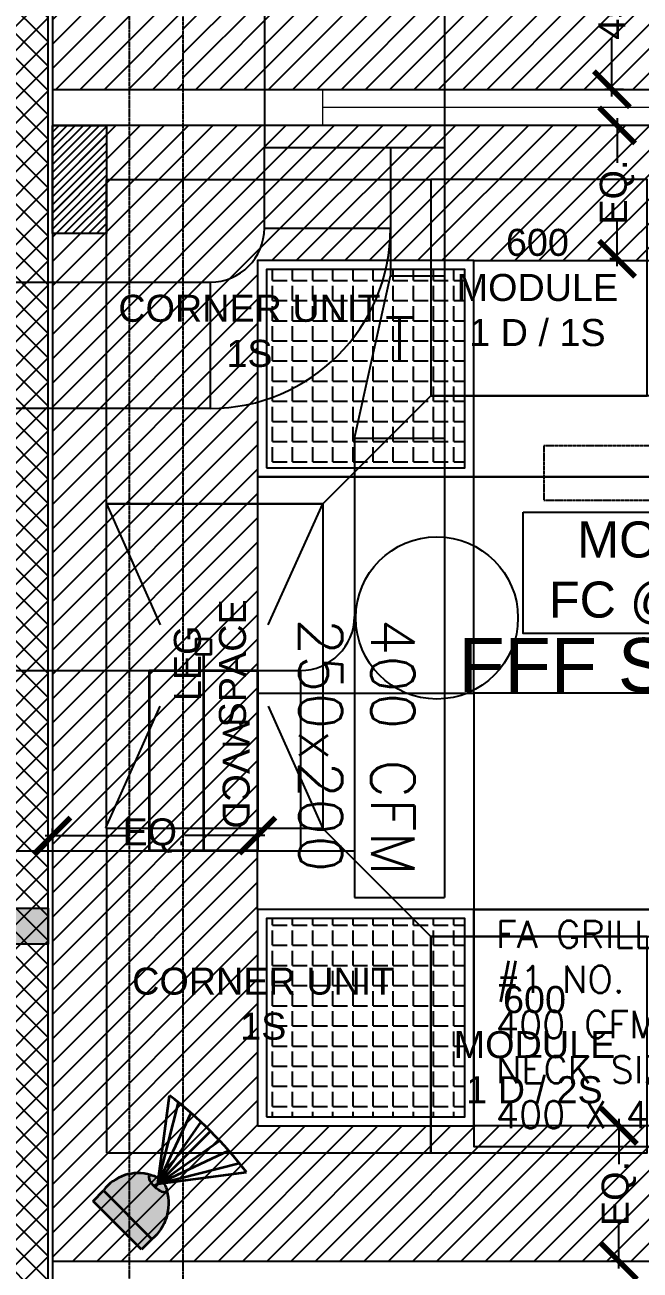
# Model space of a CAD drawing. Header units: millimetres. Extents: x -661525 to 498941, y 282148 to 1359693.
# Drawn here: x -232954 to -231247, y 668885 to 672339 of the extents above; entities that cross this region are included whole.
import ezdxf

# ---------------------------------------------------------------- set-up
doc = ezdxf.new("R2010")
doc.units = ezdxf.units.MM
doc.header["$LTSCALE"] = 2.5
doc.header["$PDMODE"] = 35
doc.header["$PDSIZE"] = 15
doc.linetypes.add('CENTER', pattern=[2, 1.25, -0.25, 0.25, -0.25])
doc.layers.get('0').update_dxf_attribs({"linetype": 'CONTINUOUS'})
doc.layers.get('DEFPOINTS').update_dxf_attribs({"linetype": 'CONTINUOUS'})
for name, color, linetype in [('A-ANNO-GRID', 5, 'CENTER'), ('A-COLS', 7, 'CONTINUOUS'), ('A-COLS-PATT', 252, 'CONTINUOUS'), ('A-WALL-2', 8, 'CONTINUOUS'), ('A-WALL-PATT-150', 8, 'CONTINUOUS'), ('A-WALL-PLAS', 8, 'CONTINUOUS'), ('CEILING', 11, 'CONTINUOUS'), ('DOOR TYPE', 7, 'CONTINUOUS'), ('I-FURN', 14, 'CONTINUOUS'), ('v-grill', 3, 'CONTINUOUS'), ('v-SA DUCT', 4, 'CONTINUOUS')]:
    doc.layers.add(name, color=color, linetype=linetype)
doc.layers.add('area', color=5, linetype='CONTINUOUS', plot=False)
for name, color, linetype, lineweight in [('LAB MODULE', 1, 'CONTINUOUS', 25), ('partition', 6, 'CONTINUOUS', 18), ('v-ss cctv', 3, 'CONTINUOUS', 35), ('vac vcd', 5, 'CONTINUOUS', 35)]:
    doc.layers.add(name, color=color, linetype=linetype, lineweight=lineweight)
doc.styles.add('ARIAL', font='arial.ttf')
doc.styles.add('COMPLEX', font='complex.shx', dxfattribs={"width": 0.8})
doc.styles.add('ROMAND', font='ROMAND')
doc.styles.add('ROMANS', font='romans.shx', dxfattribs={"height": 125})
doc.linetypes.add('ZIGZAG', pattern='A,0.0001,-0.2,[131,ltypeshp.shx,S=0.2,R=0,X=-0.2,Y=0],-0.4,[131,ltypeshp.shx,S=0.2,R=180,X=0.2,Y=0],-0.2', length=0.8001)
doc.dimstyles.new('TICK100', dxfattribs={"dimtxt": 250, "dimasz": 200, "dimexe": 150, "dimexo": 10, "dimgap": 50, "dimtad": 0, "dimdec": 0, "dimrnd": 5, "dimzin": 1, "dimdsep": 46, "dimtxsty": 'COMPLEX', "dimblk1": 'ARCHTICK', "dimblk2": 'ARCHTICK', "dimsah": 1, "dimcen": 0.09375, "dimdle": 150, "dimclrd": 11, "dimclre": 11, "dimclrt": 7, "dimadec": 0, "dimazin": 0, "dimtfac": 1, "dimtdec": 0, "dimtofl": 0, "dimtmove": 0, "dimatfit": 3, "dimldrblk": 'OPEN90', "dimfxl": 1, "dimtolj": 1, "dimtzin": 1, "dimarcsym": 0})

# ---------------------------------------------------------------- blocks, each defined once
blk = doc.blocks.new('cctv')
at = {"layer": 'v-ss cctv'}
h = blk.add_hatch(color=256, dxfattribs=at)
h.set_gradient(color1=(255, 0, 255), one_color=1, tint=1, name='SPHERICAL')
edge = h.paths.add_edge_path()
edge.add_ellipse((37.5, 98.5), major_axis=(-198.3, 1.7), ratio=0.995489, start_angle=-62.19428, end_angle=9.43216)
edge.add_line((-158.4, 67.8), (158.4, 67.8))
edge.add_ellipse((-42.7, 98.5), major_axis=(-146.2, 146.5), ratio=0.953323, start_angle=217.69185, end_angle=286.6026)
edge.add_ellipse((-2.6, 268.6), major_axis=(-53.3, -0.9), ratio=0.381165, start_angle=-17.5232, end_angle=192.61279, ccw=False)
h = blk.add_hatch(color=256, dxfattribs=at)
h.set_gradient(color1=(192, 192, 192), one_color=1, tint=1, name='SPHERICAL')
h.paths.add_polyline_path([(-158.4, 67.8), (-158.4, 0), (158.4, 0), (158.4, 67.8)])
at = {"layer": 'v-ss cctv', "color": 5}
for p, q in [((-2.6, 268.6, -1183.6), (-253.6, 595.7, -1183.6)), ((-2.6, 268.6, -1183.6), (-201, 602.1, -1183.6)), ((-2.6, 268.6, -1183.6), (-125.9, 608.5, -1183.6)), ((1, 248.4, -1183.6), (-63.5, 611.6, -1183.6)), ((-9.9, 248.4, -1183.6), (120.8, 608.6, -1183.6)), ((-6.2, 248.3, -1183.6), (58.4, 611.6, -1183.6)), ((-2.6, 268.6, -1183.6), (-2.6, 612.6, -1183.6)), ((-2.6, 268.6, -1183.6), (195.9, 602.2, -1183.6)), ((-2.6, 268.6, -995.4), (247.9, 595.9, -995.4)), ((-2.6, 268.6, -1183.6), (248.5, 595.8, -1183.6)), ((-2.6, 268.6, -995.4), (248.5, 595.8, -995.4)), ((-158.4, 67.8), (158.4, 67.8)), ((-158.4, 0), (-158.4, 67.8)), ((158.4, 67.8), (158.4, 0)), ((158.4, 0), (-158.4, 0))]:
    blk.add_line(p, q, dxfattribs=at)
at = {"layer": 'v-ss cctv'}
blk.add_line((49.4, 273.9), (49.4, 273.9, -1371.9), dxfattribs=at)
at = {"layer": 'v-ss cctv', "color": 5}
for centre, major_axis, ratio, start_param, end_param in [((-2.1, -1270.7, -1183.6), (-1883.3, 0), 1, 4.578935, 4.846354), ((37.5, 98.5), (-198.3, 1.7), 0.995489, -1.085495, 0.164622)]:
    blk.add_ellipse(centre, major_axis=major_axis, ratio=ratio, start_param=start_param, end_param=end_param, dxfattribs=at)
blk.add_ellipse((-2.6, 268.6, -1371.9), major_axis=(-53.3, -0.9), ratio=0.381165, dxfattribs=at)
at = {"layer": 'v-ss cctv', "color": 5, "extrusion": (0, 0, -1)}
blk.add_ellipse((-42.7, 98.5), major_axis=(-146.2, 146.5), ratio=0.953323, start_param=1.280813, end_param=2.483746, dxfattribs=at)
blk = doc.blocks.new('key')
at = {"color": 252}
for points in [[(3400066, 676440.7), (3400066, 685293.5), (3399916, 685293.5), (3399916, 676440.7), (3400066, 676440.7)], [(3403616, 685293.5), (3403616, 680693.5), (3401066, 680693.5), (3401066, 680543.5), (3403616, 680543.5), (3403766, 680543.5), (3403766, 685293.5), (3403616, 685293.5)]]:
    blk.add_lwpolyline(points, dxfattribs=at)
blk = doc.blocks.new('_ARCHTICK')
at = {"color": 0, "linetype": 'ByBlock', "const_width": 0.15}
blk.add_lwpolyline([(-0.5, -0.5), (0.5, 0.5)], dxfattribs=at)
blk = doc.blocks.new('*D491')
at = {"layer": 'CEILING', "color": 8, "lineweight": -2}
for p, q in [((-231306.3, 669305.2), (-231306.3, 669179.2)), ((-231306.3, 669285.2), (-231326.3, 669285.2)), ((-231306.3, 668890.2), (-231306.3, 669016.1)), ((-231302.3, 668910.2), (-231326.3, 668910.2))]:
    blk.add_line(p, q, dxfattribs=at)
at = {"layer": 'DEFPOINTS', "color": 0}
for p in [(-231306.3, 669285.2), (-231306.3, 669285.2), (-231302.3, 668910.2)]:
    blk.add_point(p, dxfattribs=at)
at = {"layer": 'CEILING', "color": 8, "lineweight": -2, "xscale": 100, "yscale": 100, "zscale": 100}
for p, rotation in [((-231306.3, 669285.2), 90), ((-231306.3, 668910.2), 270)]:
    blk.add_blockref('_ARCHTICK', p, dxfattribs=dict(at, rotation=rotation))
at = {"layer": 'CEILING', "color": 1, "insert": (-231306.3, 669097.7), "char_height": 75, "attachment_point": 5, "rotation": 90, "style": 'ARIAL'}
blk.add_mtext('\\A1;EQ.', dxfattribs=at)
blk = doc.blocks.new('*D492')
at = {"layer": 'CEILING', "color": 8, "lineweight": -2}
for p, q in [((-231311.3, 672080.2), (-231311.3, 671956.7)), ((-231306.3, 672060.2), (-231331.3, 672060.2)), ((-231311.3, 671670.2), (-231311.3, 671793.6)), ((-231311.3, 671690.2), (-231331.3, 671690.2))]:
    blk.add_line(p, q, dxfattribs=at)
at = {"layer": 'DEFPOINTS', "color": 0}
for p in [(-231311.3, 672060.2), (-231306.3, 672060.2), (-231311.3, 671690.2)]:
    blk.add_point(p, dxfattribs=at)
at = {"layer": 'CEILING', "color": 8, "lineweight": -2, "xscale": 100, "yscale": 100, "zscale": 100}
for p, rotation in [((-231311.3, 672060.2), 90), ((-231311.3, 671690.2), 270)]:
    blk.add_blockref('_ARCHTICK', p, dxfattribs=dict(at, rotation=rotation))
at = {"layer": 'CEILING', "color": 1, "insert": (-231311.3, 671875.2), "char_height": 75, "attachment_point": 5, "rotation": 90, "style": 'ARIAL'}
blk.add_mtext('\\A1;EQ.', dxfattribs=at)
blk = doc.blocks.new('LIGHTS')
at = {"layer": 'CEILING', "transparency": 33554687}
h = blk.add_hatch(dxfattribs=at)
h.set_pattern_fill('ANGLE', color=40, scale=8)
h.set_pattern_definition([(0, (-357159.19, 594292.36), (0, 55.88), [40.64, -15.24]), (90, (-357159.19, 594292.36), (-55.88, 3e-15), [40.64, -15.24])])
h.paths.add_polyline_path([(-357709.2, 594292.4), (-357159.2, 594292.4), (-357159.2, 594842.4), (-357709.2, 594842.4)])
at = {"layer": 'CEILING', "color": 40}
for points in [[(-357734.2, 594267.4), (-357134.2, 594267.4), (-357134.2, 594867.4), (-357734.2, 594867.4)], [(-357709.2, 594292.4), (-357159.2, 594292.4), (-357159.2, 594842.4), (-357709.2, 594842.4)]]:
    blk.add_lwpolyline(points, close=True, dxfattribs=at)
blk = doc.blocks.new('*D516')
at = {"layer": 'CEILING', "color": 8, "lineweight": -2}
for p, q in [((-232877.7, 670083), (-232877.7, 670110.4)), ((-232308.7, 670084.9), (-232308.7, 670110.4)), ((-232897.7, 670090.4), (-232674.8, 670090.4)), ((-232288.7, 670090.4), (-232511.7, 670090.4))]:
    blk.add_line(p, q, dxfattribs=at)
at = {"layer": 'DEFPOINTS', "color": 0}
for p in [(-232877.7, 670083), (-232308.7, 670090.4), (-232308.7, 670084.9)]:
    blk.add_point(p, dxfattribs=at)
at = {"layer": 'CEILING', "color": 8, "lineweight": -2, "xscale": 100, "yscale": 100, "zscale": 100, "rotation": 180}
blk.add_blockref('_ARCHTICK', (-232877.7, 670090.4), dxfattribs=at)
at = {"layer": 'CEILING', "color": 8, "lineweight": -2, "xscale": 100, "yscale": 100, "zscale": 100}
blk.add_blockref('_ARCHTICK', (-232308.7, 670090.4), dxfattribs=at)
at = {"layer": 'CEILING', "color": 1, "insert": (-232593.2, 670090.4), "char_height": 75, "attachment_point": 5, "style": 'ARIAL'}
blk.add_mtext('\\A1;EQ.', dxfattribs=at)
blk = doc.blocks.new('*D596')
at = {"layer": 'CEILING', "color": 8, "lineweight": -2}
for p, q in [((-231325.5, 672630.2), (-231325.5, 672469.3)), ((-231293.8, 672610.2), (-231345.5, 672610.2)), ((-231325.5, 672140.2), (-231325.5, 672301.1)), ((-231293.8, 672160.2), (-231345.5, 672160.2))]:
    blk.add_line(p, q, dxfattribs=at)
at = {"layer": 'DEFPOINTS', "color": 0}
for p in [(-231325.5, 672610.2), (-231293.8, 672610.2), (-231293.8, 672160.2)]:
    blk.add_point(p, dxfattribs=at)
at = {"layer": 'CEILING', "color": 8, "lineweight": -2, "xscale": 100, "yscale": 100, "zscale": 100}
for p, rotation in [((-231325.5, 672610.2), 90), ((-231325.5, 672160.2), 270)]:
    blk.add_blockref('_ARCHTICK', p, dxfattribs=dict(at, rotation=rotation))
at = {"layer": 'CEILING', "color": 1, "insert": (-231325.5, 672385.2), "char_height": 75, "attachment_point": 5, "rotation": 90, "style": 'ARIAL'}
blk.add_mtext('\\A1;450', dxfattribs=at)

msp = doc.modelspace()

# ---------------------------------------------------------------- hatches: boundary and pattern name
at = {"layer": 'A-COLS-PATT'}
h = msp.add_hatch(color=256, dxfattribs=at)
h.dxf.hatch_style = 1
h.paths.add_polyline_path([(-232889.7, 669789.3), (-233039.7, 669789.3), (-233039.7, 669889.3), (-232889.7, 669889.3)])
at = {"layer": 'A-WALL-PATT-150'}
h = msp.add_hatch(dxfattribs=at)
h.set_pattern_fill('ANSI37', color=254, scale=15, angle=360, style=0)
h.set_pattern_definition([(45, (95585.91, -106094.97), (-33.6759605, 33.6759605), []), (135, (95585.91, -106094.97), (-33.6759605, -33.6759605), [])])
h.paths.add_polyline_path([(-232889.7, 674982.2), (-233039.7, 674982.2), (-233039.7, 666909.3), (-232889.7, 666909.3)])
h.paths.add_polyline_path([(-233039.7, 674982.2), (-232889.7, 674982.2), (-232889.7, 675771.2), (-233039.7, 675771.2)])
at = {"layer": 'CEILING', "true_color": 0xd6ed82, "transparency": 33554687}
h = msp.add_hatch(dxfattribs=at)
h.set_pattern_fill('ANSI31', color=61, scale=15)
h.set_pattern_definition([(45, (-230802.734, 674091.165), (-33.676, 33.676), [])])
h.paths.add_polyline_path([(-232002.7, 675416.2, -0.414214), (-232102.7, 675516.2), (-232514.7, 675516.2), (-232514.7, 672160.2), (-228964.7, 672160.2), (-228964.7, 675516.2), (-229502.7, 675516.2, -0.414214), (-229602.7, 675416.2), (-229602.7, 675010.2), (-229302.7, 675010.2), (-229302.7, 674410.2), (-229302.7, 673810.2), (-229302.7, 673210.2), (-229302.7, 672610.2), (-229902.7, 672610.2), (-230502.7, 672610.2), (-231102.7, 672610.2), (-231702.7, 672610.2), (-232302.7, 672610.2), (-232302.7, 673210.2), (-232302.7, 673810.2), (-232302.7, 674410.2), (-232302.7, 675010.2), (-232002.7, 675010.2)], flags=16)
h.paths.add_polyline_path([(-232514.7, 675516.2), (-232877.7, 675516.2), (-232877.7, 672160.2), (-232514.7, 672160.2)])
h.paths.add_polyline_path([(-232514.7, 675771.2), (-232877.7, 675771.2), (-232877.7, 675516.2), (-232514.7, 675516.2)])
h.paths.add_polyline_path([(-232002.7, 675921.2), (-232427.4, 675921.2), (-232427.7, 675771.2), (-232514.7, 675771.2), (-232514.7, 675516.2), (-232102.7, 675516.2, -0.414214), (-232002.7, 675616.2)])
h.paths.add_polyline_path([(-232002.7, 676022.2), (-232427.2, 676022.2), (-232427.4, 675921.2), (-232002.7, 675921.2)])
h.paths.add_polyline_path([(-229602.7, 675921.2), (-232002.7, 675921.2), (-232002.7, 675616.2, -0.414214), (-231902.7, 675516.2), (-229702.7, 675516.2, -0.414214), (-229602.7, 675616.2)])
h.paths.add_polyline_path([(-229602.7, 676022.2), (-232002.7, 676022.2), (-232002.7, 675921.2), (-229602.7, 675921.2)])
h.paths.add_polyline_path([(-229051.7, 676016.2), (-229053.8, 676022.2), (-229090.7, 676022.2), (-229602.7, 676022.2), (-229602.7, 675921.2), (-229051.7, 675921.2)])
h.paths.add_polyline_path([(-228964.7, 675760.2), (-229051.7, 675760.2), (-229051.7, 675921.2), (-229602.7, 675921.2), (-229602.7, 675616.2, -0.414214), (-229502.7, 675516.2), (-228964.7, 675516.2)])
h.paths.add_polyline_path([(-228727.7, 675760.2), (-228964.7, 675760.2), (-228964.7, 675516.2), (-228727.7, 675516.2)])
h.paths.add_polyline_path([(-228727.7, 675516.2), (-228964.7, 675516.2), (-228964.7, 672160.2), (-228727.7, 672160.2), (-228727.7, 673160.2)])
h.paths.add_polyline_path([(-229602.7, 675416.2, -0.414214), (-229702.7, 675516.2), (-231902.7, 675516.2, -1), (-232102.7, 675516.2), (-232514.7, 675516.2), (-232514.7, 672160.2), (-228964.7, 672160.2), (-228964.7, 675516.2), (-229502.7, 675516.2, -0.414214), (-229602.7, 675416.2), (-229602.7, 675010.2), (-229302.7, 675010.2), (-229302.7, 674410.2), (-229302.7, 673810.2), (-229302.7, 673210.2), (-229302.7, 672610.2), (-229902.7, 672610.2), (-230502.7, 672610.2), (-231102.7, 672610.2), (-231702.7, 672610.2), (-232302.7, 672610.2), (-232302.7, 673210.2), (-232302.7, 673810.2), (-232302.7, 674410.2), (-232302.7, 675010.2), (-231702.7, 675010.2), (-231102.7, 675010.2), (-230502.7, 675010.2), (-229902.7, 675010.2), (-229602.7, 675010.2)])
h.paths.add_polyline_path([(-229803.4, 675381.7), (-229803.4, 675045.2), (-231776.6, 675045.2), (-231776.6, 675381.7)], flags=0)
h.paths.add_polyline_path([(-232698.8, 673372.2), (-232480.8, 673372.2), (-232480.8, 673526.8), (-232698.8, 673526.8)], flags=9)
h.paths.add_polyline_path([(-229123.8, 673372.2), (-228905.8, 673372.2), (-228905.8, 673526.8), (-229123.8, 673526.8)], flags=9)
h.paths.add_polyline_path([(-231247.7, 672280.9), (-231247.7, 672493.2), (-231402.3, 672493.2), (-231402.3, 672280.9)], flags=8)
h.paths.add_polyline_path([(-231247.1, 675462.6), (-231247.1, 675570), (-231401.6, 675570), (-231401.6, 675462.6)], flags=9)
h.paths.add_polyline_path([(-231746.2, 675029.8), (-229809.9, 675029.8), (-229809.9, 675435.4), (-231746.2, 675435.4)], flags=8)
h = msp.add_hatch(dxfattribs=at)
h.set_pattern_fill('ANSI31', color=61, scale=15)
h.set_pattern_definition([(45, (-230802.325, 673838.165), (-33.676, 33.676), [])])
h.paths.add_polyline_path([(-232002.7, 675416.2, -0.414214), (-232102.7, 675516.2), (-232514.7, 675516.2), (-232514.7, 672160.2), (-228964.7, 672160.2), (-228964.7, 675516.2), (-229502.7, 675516.2, -0.414214), (-229602.7, 675416.2), (-229602.7, 675010.2), (-229302.7, 675010.2), (-229302.7, 674410.2), (-229302.7, 673810.2), (-229302.7, 673210.2), (-229302.7, 672610.2), (-229902.7, 672610.2), (-230502.7, 672610.2), (-231102.7, 672610.2), (-231702.7, 672610.2), (-232302.7, 672610.2), (-232302.7, 673210.2), (-232302.7, 673810.2), (-232302.7, 674410.2), (-232302.7, 675010.2), (-232002.7, 675010.2)])
h.paths.add_polyline_path([(-232698.8, 673372.2), (-232480.8, 673372.2), (-232480.8, 673526.8), (-232698.8, 673526.8)], flags=9)
h.paths.add_polyline_path([(-229123.8, 673372.2), (-228905.8, 673372.2), (-228905.8, 673526.8), (-229123.8, 673526.8)], flags=9)
h.paths.add_polyline_path([(-231247.7, 672280.9), (-231247.7, 672493.2), (-231402.3, 672493.2), (-231402.3, 672280.9)], flags=24)
at = {"layer": 'CEILING', "transparency": 33554607}
h = msp.add_hatch(dxfattribs=at)
h.set_pattern_fill('ANSI31', color=254, scale=15)
h.set_pattern_definition([(45, (-228914.83, 668910.165), (-33.67596, 33.67596), [])])
h.paths.add_polyline_path([(-228964.7, 668910.2), (-228727.7, 668910.2), (-228727.7, 669910.2), (-228727.7, 670910.2), (-228727.7, 672060.2), (-228964.7, 672060.2)])
h.paths.add_polyline_path([(-232877.7, 668910.2), (-232514.7, 668910.2), (-232514.7, 672060.2), (-232877.7, 672060.2)])
h.paths.add_polyline_path([(-232514.7, 668910.2), (-228964.7, 668910.2), (-228964.7, 672060.2), (-232514.7, 672060.2)])
h.paths.add_polyline_path([(-232308.7, 671685.2), (-231708.7, 671685.2), (-231708.7, 671085.2), (-232308.7, 671085.2)], flags=0)
h.paths.add_polyline_path([(-232308.7, 671685.2), (-231708.7, 671685.2), (-231108.7, 671685.2), (-230508.7, 671685.2), (-229908.7, 671685.2), (-229308.7, 671685.2), (-229308.7, 671085.2), (-229308.7, 670485.2), (-229308.7, 669885.2), (-229308.7, 669285.2), (-229908.7, 669285.2), (-230508.7, 669285.2), (-231108.7, 669285.2), (-231708.7, 669285.2), (-232308.7, 669285.2), (-232308.7, 669885.2), (-232308.7, 670485.2), (-232308.7, 671085.2)], flags=16)
h.paths.add_polyline_path([(-231708.7, 671085.2), (-231108.7, 671085.2), (-230508.7, 671085.2), (-229908.7, 671085.2), (-229908.7, 670485.2), (-229908.7, 669885.2), (-230508.7, 669885.2), (-231108.7, 669885.2), (-231708.7, 669885.2), (-231708.7, 670485.2)], flags=0)
h.paths.add_polyline_path([(-231572.2, 670987.8), (-230007.9, 670987.8), (-230007.9, 670651.3), (-231572.2, 670651.3)], flags=0)
h.paths.add_polyline_path([(-232308.7, 669885.2), (-231708.7, 669885.2), (-231708.7, 669285.2), (-232308.7, 669285.2)], flags=0)
h.paths.add_polyline_path([(-229908.7, 671685.2), (-229308.7, 671685.2), (-229308.7, 671085.2), (-229908.7, 671085.2)], flags=0)
h.paths.add_polyline_path([(-229908.7, 669885.2), (-229308.7, 669885.2), (-229308.7, 669285.2), (-229908.7, 669285.2)], flags=0)
h.paths.add_polyline_path([(-232701.8, 670014.8), (-232483.8, 670014.8), (-232483.8, 670169.4), (-232701.8, 670169.4)], flags=9)
h.paths.add_polyline_path([(-230943.7, 670014.5), (-230673.1, 670014.5), (-230673.1, 670169), (-230943.7, 670169)], flags=8)
h.paths.add_polyline_path([(-229132.8, 670016.7), (-228914.8, 670016.7), (-228914.8, 670171.3), (-229132.8, 670171.3)], flags=9)
h.paths.add_polyline_path([(-231230.8, 668989.1), (-231230.8, 669207.1), (-231385.3, 669207.1), (-231385.3, 668989.1)], flags=24)
h.paths.add_polyline_path([(-231228.5, 670350.8), (-231228.5, 670621.4), (-231383, 670621.4), (-231383, 670350.8)], flags=8)
h.paths.add_polyline_path([(-231235.8, 671766.6), (-231235.8, 671984.6), (-231390.3, 671984.6), (-231390.3, 671766.6)], flags=24)
h.paths.add_polyline_path([(-230829.7, 671686.2), (-229326, 671686.2), (-229326, 672091.8), (-230829.7, 672091.8)], flags=9)
h.paths.add_polyline_path([(-231528.9, 670635.9), (-230025.2, 670635.9), (-230025.2, 671041.5), (-231528.9, 671041.5)], flags=8)
at = {"layer": 'I-FURN', "transparency": 33554687}
h = msp.add_hatch(dxfattribs=at)
h.set_pattern_fill('ANSI31', color=5, scale=5)
h.set_pattern_definition([(45, (-231620.851, 742783.428), (-11.22532, 11.22532), [])])
h.paths.add_polyline_path([(-232877.7, 671760.2), (-232877.7, 672060.2), (-232727.7, 672060.2), (-232727.7, 671760.2)])

# ---------------------------------------------------------------- linework, layer by layer
at = {"layer": 'A-COLS'}
msp.add_lwpolyline([(-232889.7, 669789.3), (-233039.7, 669789.3), (-233039.7, 669889.3), (-232889.7, 669889.3)], close=True, dxfattribs=at)
at = {"layer": 'A-WALL-2'}
msp.add_line((-232889.7, 666909.3), (-232889.7, 675771.2), dxfattribs=at)
at = {"layer": 'A-WALL-PLAS'}
msp.add_lwpolyline([(-232877.7, 675771.2), (-232877.7, 666921.3), (-232429.2, 666921.3), (-232429.2, 666097.3)], dxfattribs=at)
at = {"layer": 'area'}
for points in [[(-228727.7, 675760.2), (-229051.7, 675760.2), (-229051.7, 676016.2), (-229053.8, 676022.2), (-229090.7, 676022.2), (-232427.2, 676022.2), (-232427.7, 675771.2), (-232877.7, 675771.2), (-232877.7, 672160.2), (-228727.7, 672160.2), (-228727.7, 673160.2)], [(-228727.7, 670060.2), (-228727.7, 671060.2), (-228727.7, 672060.2), (-232877.7, 672060.2), (-232877.7, 668910.2), (-228727.7, 668910.2)]]:
    msp.add_lwpolyline(points, close=True, dxfattribs=at)
at = {"layer": 'CEILING'}
for points in [[(-232308.7, 671085.2), (-231708.7, 671085.2), (-231708.7, 671685.2), (-232308.7, 671685.2)], [(-231108.7, 671085.2), (-231708.7, 671085.2), (-231708.7, 671685.2), (-231108.7, 671685.2)], [(-232308.7, 670485.2), (-231708.7, 670485.2), (-231708.7, 671085.2), (-232308.7, 671085.2)], [(-231108.7, 670485.2), (-231708.7, 670485.2), (-231708.7, 671085.2), (-231108.7, 671085.2)], [(-232308.7, 670485.2), (-231708.7, 670485.2), (-231708.7, 669885.2), (-232308.7, 669885.2)], [(-231108.7, 670485.2), (-231708.7, 670485.2), (-231708.7, 669885.2), (-231108.7, 669885.2)], [(-232308.7, 669285.2), (-231708.7, 669285.2), (-231708.7, 669885.2), (-232308.7, 669885.2)], [(-231108.7, 669285.2), (-231708.7, 669285.2), (-231708.7, 669885.2), (-231108.7, 669885.2)]]:
    msp.add_lwpolyline(points, close=True, dxfattribs=at)
at = {"layer": 'CEILING', "color": 1}
msp.add_lwpolyline([(-231572.2, 670987.8), (-230007.9, 670987.8), (-230007.9, 670651.3), (-231572.2, 670651.3)], close=True, dxfattribs=at)
at = {"layer": 'I-FURN'}
for p, q in [((-232127.7, 671010.2), (-231827.7, 671310.2)), ((-228739.7, 671310.2), (-231827.7, 671310.2)), ((-232127.7, 671010.2), (-232127.7, 670110.2)), ((-231827.7, 669810.2), (-232127.7, 670110.2)), ((-231827.7, 669810.2), (-228727.7, 669810.2))]:
    msp.add_line(p, q, dxfattribs=at)
at = {"layer": 'I-FURN', "color": 5}
msp.add_lwpolyline([(-232877.7, 671760.2), (-232877.7, 672060.2), (-232727.7, 672060.2), (-232727.7, 671760.2)], close=True, dxfattribs=at)
at = {"layer": 'I-FURN', "color": 8}
msp.add_circle((-231811.1, 670694.1), 225, dxfattribs=at)
at = {"layer": 'LAB MODULE'}
for p, q in [((-232727.7, 671010.2), (-232579.3, 670674.7)), ((-232279.3, 670674.7), (-232127.7, 671010.2)), ((-232729.3, 670112.2), (-232579.3, 670449.7)), ((-232279.3, 670449.7), (-232127.7, 670110.2))]:
    msp.add_line(p, q, dxfattribs=at)
for points in [[(-232727.7, 671910.2), (-231827.7, 671910.2), (-231827.7, 671310.2), (-232127.7, 671010.2), (-232727.7, 671010.2)], [(-231827.7, 671310.2), (-231227.7, 671310.2), (-231227.7, 671910.2), (-231827.7, 671910.2)], [(-232127.7, 670110.2), (-232727.7, 670110.2), (-232727.7, 671010.2), (-232127.7, 671010.2)], [(-232727.7, 669210.2), (-231827.7, 669210.2), (-231827.7, 669810.2), (-232127.7, 670110.2), (-232727.7, 670110.2)], [(-231827.7, 669210.2), (-231227.7, 669210.2), (-231227.7, 669810.2), (-231827.7, 669810.2)]]:
    msp.add_lwpolyline(points, close=True, dxfattribs=at)
at = {"layer": 'partition'}
for p, q in [((-228627.7, 672160.2), (-232877.7, 672160.2)), ((-232127.7, 672060.2), (-232127.7, 672160.2)), ((-228627.7, 672060.2), (-232877.7, 672060.2)), ((-232877.7, 668910.2), (-228627.7, 668910.2))]:
    msp.add_line(p, q, dxfattribs=at)
at = {"layer": 'partition', "color": 4}
msp.add_line((-229027.7, 672110.2), (-232127.7, 672110.2), dxfattribs=at)
at = {"layer": 'v-grill'}
msp.add_lwpolyline([(-231708.7, 669885.2), (-231708.7, 669227.7), (-230969.7, 669227.7), (-230969.7, 669885.2)], close=True, dxfattribs=at)
at = {"layer": 'v-SA DUCT'}
for p, q in [((-232289.7, 677014.2), (-232289.7, 671999.2)), ((-231789.7, 673623.3), (-231789.7, 669918.7)), ((-232289.7, 671999.2), (-231789.7, 671999.2)), ((-232289.7, 671775.4), (-232289.7, 671999.2)), ((-231939.7, 671999.2), (-231939.7, 671643.1)), ((-232289.7, 671775.4), (-231939.7, 671775.4)), ((-234993.5, 671625.4), (-232439.7, 671625.4)), ((-232439.7, 671625.4), (-232439.7, 671275.4)), ((-232039.7, 671193.1), (-231939.7, 671643.1)), ((-231939.7, 671643.1), (-231789.7, 671643.1)), ((-232439.7, 671275.4), (-233025.1, 671275.4)), ((-232039.7, 671193.1), (-231789.7, 671193.1)), ((-232039.7, 671193.1), (-232039.7, 669918.7)), ((-234664, 670548.4), (-232189.7, 670548.4)), ((-232189.7, 670548.4), (-232189.7, 670048.4)), ((-234664, 670048.4), (-232039.7, 670048.4)), ((-232039.7, 669918.7), (-231789.7, 669918.7))]:
    msp.add_line(p, q, dxfattribs=at)
for centre, radius in [((-232439.7, 671775.4), 150), ((-232439.7, 671775.4), 500), ((-232189.7, 670698.4), 150)]:
    msp.add_arc(centre, radius, 270, 0, dxfattribs=at)
at = {"layer": 'vac vcd', "ltscale": 25}
for points in [[(-232437, 670635.4), (-232480.1, 670635.4), (-232480.1, 670593.7), (-232437, 670593.7)], [(-232308.5, 670548.4), (-232308.5, 670048.4), (-232608.5, 670048.4), (-232608.5, 670548.4)]]:
    msp.add_lwpolyline(points, close=True, dxfattribs=at)
at = {"layer": 'vac vcd', "linetype": 'ZIGZAG', "ltscale": 0.5}
msp.add_lwpolyline([(-232458.5, 670593.7), (-232458.5, 670543.1), (-232458.5, 670048.4)], dxfattribs=at)

# ---------------------------------------------------------------- block references
at = {"layer": 'A-ANNO-GRID', "rotation": 359.9999999999999}
msp.add_blockref('key', (-3632580.8, -9522.4), dxfattribs=at)
at = {"layer": 'CEILING'}
for p in [(125425.5, 76817.8), (125425.5, 75017.8)]:
    msp.add_blockref('LIGHTS', p, dxfattribs=at)
at = {"layer": 'v-ss cctv', "xscale": 0.6000000000931323, "yscale": 0.6000000000931323, "zscale": 0.6000000000931323, "rotation": 314.9999999999999}
msp.add_blockref('cctv', (-232697.9, 669009.7), dxfattribs=at)

# ---------------------------------------------------------------- texts
at = {"layer": 'CEILING', "color": 0, "ltscale": 0.5, "insert": (-229462, 670818.3), "char_height": 100, "width": 2623.643, "attachment_point": 6, "style": 'ROMAND'}
msp.add_mtext('\\A1;\\pqc;{\\f@Arial Unicode MS|b0|i0|c0|p34;\\C1;MODULAR CEILING\\PFC @ 2700 FROM FFL}', dxfattribs=at)
at = {"layer": 'DOOR TYPE', "color": 8, "ltscale": 0.5, "insert": (-228389.4, 670562.6), "char_height": 150, "width": 4767.61, "attachment_point": 6, "style": 'ROMAND'}
msp.add_mtext('\\A1;\\pxqc;{\\f@Arial Unicode MS|b0|i0|c0|p34;FFF SEC MALS LAB}', dxfattribs=at)
at = {"layer": 'LAB MODULE', "ltscale": 0.5, "char_height": 75, "width": 783.884, "attachment_point": 6, "style": 'ROMAND'}
for s, insert in [('\\A1;\\pxqc;{\\fArial|b0|i0|c0|p34;600 \\PMODULE\\P1 D / 1S}', (-231140.3, 671610.2)), ('\\A1;\\pxqc;{\\fArial|b0|i0|c0|p34;CORNER UNIT\\P1S}', (-231939.2, 671489.9)), ('\\A1;\\pxqc;{\\fArial|b0|i0|c0|p34;CORNER UNIT\\P1S}', (-231900.9, 669623.8)), ('\\A1;\\pxqc;{\\fArial|b0|i0|c0|p34;600 \\PMODULE\\P1 D / 2S}', (-231148.4, 669510.2))]:
    msp.add_mtext(s, dxfattribs=dict(at, insert=insert))
at = {"layer": 'LAB MODULE', "ltscale": 0.5, "insert": (-232440.3, 671879.9), "char_height": 75, "width": 2623.643, "attachment_point": 6, "rotation": 90, "style": 'ROMAND'}
msp.add_mtext('\\A1;\\pxqc;{\\fArial|b0|i0|c0|p34;LEG \\PSPACE}', dxfattribs=at)
at = {"layer": 'v-grill', "insert": (-231647.6, 669854.1), "char_height": 75, "width": 2926.237, "attachment_point": 1, "style": 'ROMANS'}
msp.add_mtext('{FA GRILL\\P#1 NO.\\P400 CFM\\PNECK SIZE-\\P400 X 400}', dxfattribs=at)
at = {"layer": 'v-SA DUCT', "insert": (-231956.3, 671527.5), "char_height": 120, "width": 98.915, "attachment_point": 1, "style": 'ROMANS'}
msp.add_mtext('{T}', dxfattribs=at)
at = {"layer": 'v-SA DUCT', "insert": (-231873.6, 670693.2), "char_height": 120, "width": 1116.015, "attachment_point": 1, "rotation": 270, "style": 'ROMANS'}
msp.add_mtext('{400 CFM\\P250x200}', dxfattribs=at)
at = {"layer": 'vac vcd', "ltscale": 25, "insert": (-232330.6, 670418.2), "char_height": 75, "width": 105.422, "attachment_point": 1, "rotation": 270, "style": 'ARIAL'}
msp.add_mtext('{MVCD}', dxfattribs=at)

# ---------------------------------------------------------------- dimensions: what is measured, and where the dimension line sits
at = {"layer": 'CEILING'}
dim = msp.add_linear_dim(base=(-231325.5, 672610.2), p1=(-231293.8, 672160.2), p2=(-231293.8, 672610.2), angle=90, dimstyle='TICK100', override={"dimtxt": 75, "dimasz": 100, "dimexe": 20, "dimexo": 0, "dimgap": 0, "dimrnd": 0, "dimtxsty": 'ARIAL', "dimdle": 20, "dimclrd": 8, "dimclre": 8, "dimclrt": 1, "dimtmove": 1}, dxfattribs=at)
dim.commit()
dim.dimension.update_dxf_attribs({"geometry": '*D596', "text_midpoint": (-231325.5, 672385.2)})
for base, p1, p2, override, picture, middle in [((-231311.3, 672060.2), (-231311.3, 671690.2), (-231306.3, 672060.2), {"dimtxt": 75, "dimasz": 100, "dimexe": 20, "dimexo": 0, "dimgap": 0, "dimrnd": 0, "dimtxsty": 'ARIAL', "dimdle": 20, "dimclrd": 8, "dimclre": 8, "dimclrt": 1, "dimtmove": 1}, '*D492', (-231311.3, 671875.2)), ((-231306.3, 669285.2), (-231302.3, 668910.2), (-231306.3, 669285.2), {"dimtxt": 75, "dimasz": 100, "dimexe": 20, "dimexo": 0, "dimgap": 0, "dimrnd": 0, "dimtxsty": 'ARIAL', "dimdle": 20, "dimclrd": 8, "dimclre": 8, "dimclrt": 1}, '*D491', (-231306.3, 669097.7))]:
    dim = msp.add_linear_dim(base=base, p1=p1, p2=p2, angle=90, text='EQ.', dimstyle='TICK100', override=override, dxfattribs=at)
    dim.commit()
    dim.dimension.update_dxf_attribs({"geometry": picture, "text_midpoint": middle})
dim = msp.add_linear_dim(base=(-232308.7, 670090.4), p1=(-232877.7, 670083), p2=(-232308.7, 670084.9), text='EQ.', dimstyle='TICK100', override={"dimtxt": 75, "dimasz": 100, "dimexe": 20, "dimexo": 0, "dimgap": 0, "dimrnd": 0, "dimtxsty": 'ARIAL', "dimdle": 20, "dimclrd": 8, "dimclre": 8, "dimclrt": 1}, dxfattribs=at)
dim.commit()
dim.dimension.update_dxf_attribs({"geometry": '*D516', "text_midpoint": (-232593.2, 670090.4)})

doc.saveas('drawing.dxf')
